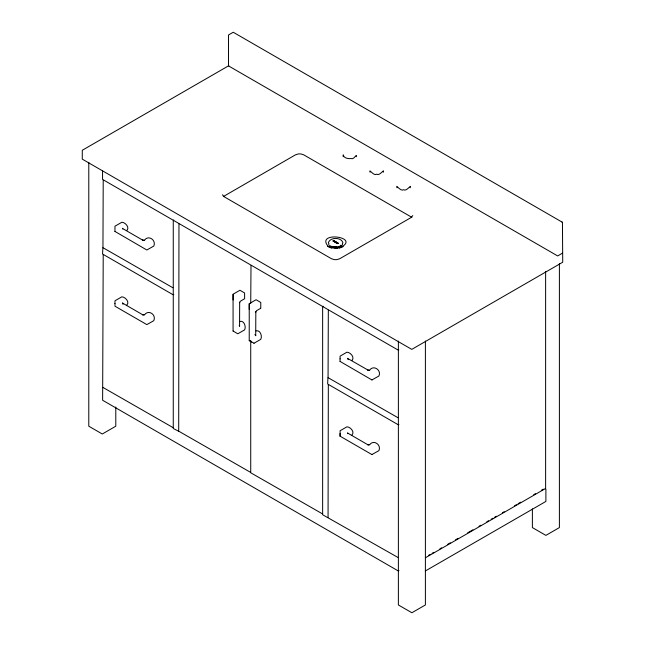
<?xml version="1.0" encoding="UTF-8"?>
<svg xmlns="http://www.w3.org/2000/svg" width="645" height="645" viewBox="0 0 645 645"><rect width="100%" height="100%" fill="white"/><g stroke="black" fill="none" stroke-linecap="round" stroke-linejoin="round"><path stroke-width="0.97" d="M228.83 65.669L82.278 150.277L82.278 159.146L411.768 349.38L562.722 262.225L562.448 222.307L233.248 32.25L228.483 34.999L228.483 65.887L557.675 255.944L562.408 253.171M114.947 303.521L114.979 300.788L121.816 296.829C125.372 296.91 129.984 302.118 126.791 305.182M233.071 299.99L233.143 294.185L239.94 290.258L244.576 292.935L244.632 298.732L240.367 301.231L239.561 302.65L239.666 302.247L239.569 326.023M249.228 309.471L249.252 303.706L256.089 299.731L260.774 302.489L260.757 308.262M340.181 436.238L340.092 430.763L346.929 426.805C350.485 426.877 355.097 432.085 351.904 435.149M340.068 358.878L340.1 356.145L346.929 352.186C350.477 352.307 355.024 357.346 351.976 360.49M356.314 156.703C357.145 152.534 353.92 160.194 351.098 158.565C348.236 158.847 343.809 158.275 343.188 154.856L343.188 156.703M370.093 172.239C368.4 167.603 373.673 176.553 376.664 174.182C379.72 176.561 385.025 167.442 383.227 172.239M397.006 187.776C395.304 183.132 400.577 192.089 403.568 189.719C406.624 192.097 411.937 182.97 410.131 187.776M412.736 215.583L411.244 217.454L339.738 258.734L336.763 259.653L334.368 259.645L331.482 258.734L223.96 196.652L222.469 194.79M532.383 508.865L532.383 527.586L545.896 535.382L559.4 527.586L559.4 263.692M545.622 271.634L545.622 488.442L425.603 557.667M328.313 242.883C329.861 236.965 341.423 236.965 342.971 242.883M342.398 244.923L342.406 243.375M338.157 243.278L337.375 243.633L338.053 243.318M114.955 231.442L146.842 250.002L153.776 246.076C156.525 240.279 148.439 234.466 144.504 240.206M114.947 303.472L115.02 306.238L146.842 324.612L153.776 320.686C156.59 314.695 148.463 309.149 144.456 314.857M371.915 379.937L378.889 376.043C381.792 370.206 373.519 364.481 369.625 370.174M371.907 454.556L378.889 450.662C381.622 444.84 373.576 439.084 369.617 444.792M333.465 241.375L334.303 240.787M333.465 241.27L334.303 240.891M103.216 254.872L102.628 400.255L398.038 570.809L398.981 570.631M327.91 377.768L327.668 384.009L398.11 424.676L398.916 424.515M173.755 219.985L173.263 220.55L173.263 428.498L178.625 431.215M323.121 306.222L322.637 306.786L322.637 514.734L397.981 557.474M340.149 245.721L340.947 245.165M341.681 245.406C338.52 247.761 333.949 247.809 330.506 246.043M341.842 245.681L338.673 247.148L335.642 247.495L330.047 246.156M223.315 196.564L295.466 154.832L298.458 153.913L300.852 153.929L303.722 154.832L411.889 217.357M249.228 340.471L254.025 343.245M103.216 180.253L102.95 247.688L172.868 287.751M126.791 230.563C129.976 227.516 125.396 222.372 121.889 222.235L114.963 226.21L114.955 231.507M102.877 247.728L102.555 254.033L172.997 294.7L173.803 294.547M178.963 223.984L178.697 431.174L250.204 472.148M251.002 265.571L250.728 303.295M333.368 240.827L333.779 240.585L333.368 240.787M335.569 242.101L335.989 241.657L335.045 242.286M335.868 242.214L336.23 241.794L335.505 242.423M336.029 242.73L335.287 242.222L336.795 243.173L336.061 242.689M102.958 387.435L172.868 427.506M260.653 308.318L256.517 310.705L255.718 312.132L255.823 311.72L255.718 335.497M239.875 321.379C244.124 320.154 246.334 326.749 244.616 329.869L237.771 333.804L233.071 330.998M256.033 330.861C260.282 329.627 262.483 336.23 260.774 339.343L253.977 343.269M328.329 310.221L328.063 377.656L397.981 417.718M328.329 384.839L328.063 517.411M322.242 513.743L250.728 472.769L250.728 340.552M428.635 555.345L430.376 554.345M432.11 553.337L433.851 552.338M439.93 548.831L441.664 547.823M447.743 544.316L450.347 542.808M455.563 539.801L458.168 538.301M467.722 532.778L472.93 529.771M479.009 526.264L480.751 525.256M486.83 521.749L488.563 520.749M491.168 519.241L492.909 518.241M494.642 517.234L496.384 516.234M502.463 512.727L504.197 511.719M514.621 505.704L516.355 504.704M518.096 503.697L520.7 502.197M533.729 494.675L535.463 493.667M541.542 490.16L543.284 489.16M425.394 341.06L425.394 604.954L411.881 612.75L398.376 604.954L398.376 341.06M343.204 246.583C339.915 248.639 331.111 248.672 327.62 246.326M144.456 240.238L142.553 240.069L122.623 228.515M369.569 370.206L367.666 370.036L368.376 370.286L347.736 358.483M369.569 444.824L367.666 444.655L347.736 433.101M144.488 314.833L142.553 314.687L122.623 303.126M339.488 248.059C363.087 236.86 313.978 230.579 328.547 246.801M398.836 349.921L398.11 350.058L102.555 179.415L102.555 170.973M338.665 247.648L334.102 247.906M337.577 248.389L335.642 248.502M336.883 246.721L334.4 246.721M371.955 379.969L340.068 361.41M371.955 454.588L340.133 436.214M330.063 247.519L331.804 248.051M249.397 340.705L251.59 341.971M425.337 570.978L545.896 501.431L545.896 489.2L545.364 488.837M561.98 222.041L562.311 222.235M254.896 334.561L255.807 335.731M239.19 325.612L239.65 326.249M347.574 358.289L348.131 359.668M347.574 432.908L347.905 433.625M122.461 228.322L122.792 229.04M122.461 302.94L123.018 304.311M340.068 361.474L340.068 358.822M340.06 436.093L340.06 433.44M249.228 303.779L249.228 340.528M233.071 294.305L233.071 331.046M115.794 407.011L115.794 426.208L102.289 434.004L88.784 426.208L88.784 162.314M329.909 246.358A6.885 3.975 0 0 1 329.272 245.672M328.886 244.931A6.885 3.975 0 0 1 328.886 243.375M333.779 241.367C334.739 242.069 335.585 241.045 333.82 241.424M334.828 241.206L333.925 241.456L334.828 241.206M336.9 242.456L337.529 242.754L336.9 242.456M333.231 240.867L332.836 241.012L333.231 240.908M334.949 241.577L334.449 241.939L335.44 242.06L334.949 241.577M337.311 243.052L336.827 243.318L337.609 243.334L337.311 243.052M336.561 242.528L336.271 242.875L337.117 242.907L336.561 242.528M337.69 242.947L338.053 243.181L337.69 242.947M143.263 240.319L142.553 240.069L143.263 240.319M143.263 314.929L142.553 314.687L143.263 314.929M368.376 444.905L367.666 444.655L368.376 444.905"/></g></svg>
